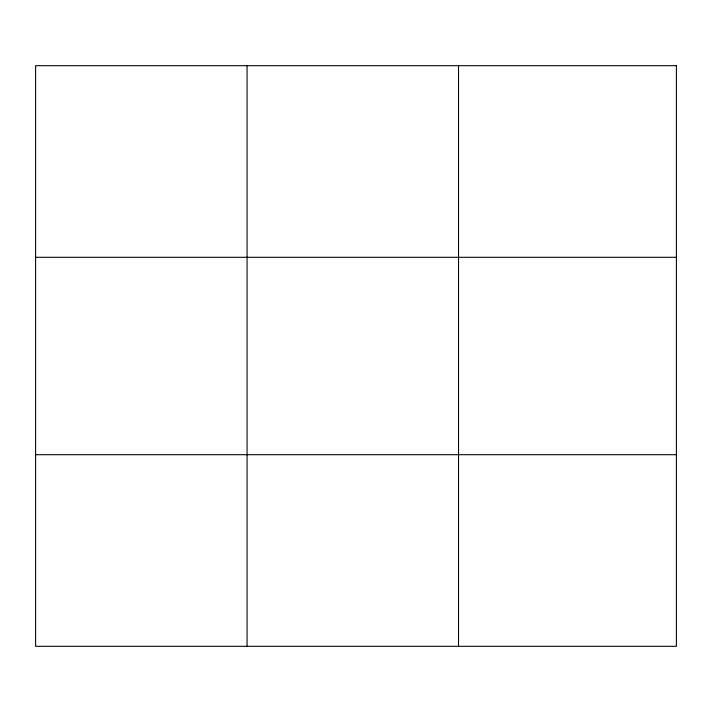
<?xml version="1.0" encoding="UTF-8"?>
<svg xmlns="http://www.w3.org/2000/svg" width="712" height="712" viewBox="0 0 712 712"><rect width="100%" height="100%" fill="white"/><g stroke="black" fill="none" stroke-linecap="round" stroke-linejoin="round"><path stroke-width="1.07" d="M247.064 646.309L247.064 65.691M458.528 646.309L458.528 65.691M35.6 257.299L676.4 257.299M35.6 454.701L676.4 454.701M676.4 65.691L676.4 646.309L35.6 646.309L35.6 65.691L676.4 65.691"/></g></svg>
